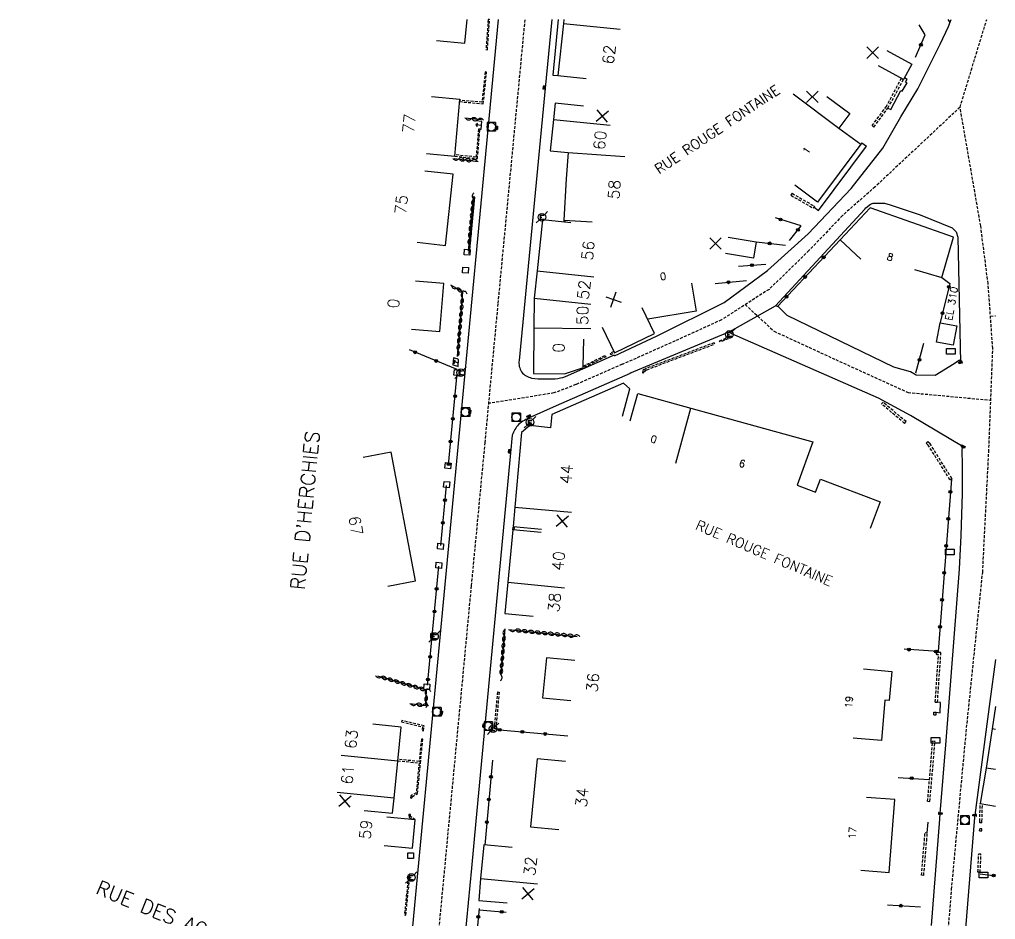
# Model space of a CAD drawing. Header units: millimetres. Extents: x 111000 to 112001, y 129999 to 131000.
# Drawn here: x 111828.6 to 112000, y 130842.1 to 131000 of the extents above; entities that cross this region are included whole.
import ezdxf
from ezdxf.enums import TextEntityAlignment as Align

# ---------------------------------------------------------------- set-up
doc = ezdxf.new("R2010")
doc.units = ezdxf.units.MM
doc.linetypes.add('DASHED', pattern=[0.75, 0.5, -0.25])
doc.layers.get('0').update_dxf_attribs({"linetype": 'CONTINUOUS'})
for name, color, linetype in [('W0001', 6, 'DASHED'), ('W0008', 7, 'CONTINUOUS'), ('W0100', 7, 'CONTINUOUS'), ('W0105', 7, 'CONTINUOUS'), ('W0112', 1, 'DASHED'), ('W0310', 3, 'CONTINUOUS'), ('W0322', 7, 'CONTINUOUS'), ('W0334', 7, 'CONTINUOUS'), ('W0400', 7, 'CONTINUOUS'), ('W0420', 7, 'CONTINUOUS'), ('W0471', 7, 'CONTINUOUS'), ('W0851', 7, 'CONTINUOUS'), ('W0984', 7, 'CONTINUOUS'), ('W0989', 7, 'CONTINUOUS'), ('W0991', 7, 'CONTINUOUS'), ('W1102', 7, 'CONTINUOUS'), ('W1471', 7, 'CONTINUOUS')]:
    doc.layers.add(name, color=color, linetype=linetype)
doc.styles.get("Standard").update_dxf_attribs({"font": 'romans.shx', "width": 0.85})

# ---------------------------------------------------------------- blocks, each defined once
blk = doc.blocks.new('T400')
for p, q in [((-0.15, 0.3), (0.15, 0.3)), ((-0.15, -0.25), (-0.15, 0.3)), ((-0.15, 0.15), (0.15, 0.15)), ((-0.15, 0), (0.15, 0)), ((0.15, 0.3), (0.15, -0.25)), ((-0.15, -0.15), (0.15, -0.15)), ((-0.15, -0.25), (-0.15, -0.3)), ((-0.15, -0.3), (0.15, -0.3)), ((0.15, -0.3), (0.15, -0.25))]:
    blk.add_line(p, q)
blk = doc.blocks.new('T420')
for p, q in [((0.75, 0.75), (-0.75, 0.75)), ((-0.75, 0.75), (-0.75, -0.75)), ((0.75, 0.75), (0.75, -0.75)), ((0.75, -0.75), (-0.75, -0.75))]:
    blk.add_line(p, q)
blk.add_ellipse((0, 0), major_axis=(-0.53, 0.53), ratio=1, start_param=3.926991, end_param=10.210176)
blk = doc.blocks.new('T1471')
at = {"color": 0, "linetype": 'Continuous', "flags": 128}
blk.add_lwpolyline([(-0.75, -0.5), (-0.75, 0.5), (0.75, 0.5), (0.75, -0.5), (-0.75, -0.5)], dxfattribs=at)
blk = doc.blocks.new('t991o')
at = {"color": 0, "linetype": 'Continuous'}
for p, q in [((-1, 1), (1, -1)), ((-1, -1), (1, 1))]:
    blk.add_line(p, q, dxfattribs=at)
blk = doc.blocks.new('t322o')
at = {"color": 0, "linetype": 'Continuous'}
for radius in [0.25, 0.15]:
    blk.add_circle((0, 0), radius, dxfattribs=at)
blk = doc.blocks.new('T471')
for p, q in [((-0.333334, 0.333334), (-0.333334, -0.333334)), ((-0.333334, 0.333334), (0.333334, 0.333334)), ((-0.333334, 0), (0, 0)), ((0.500001, 0.500001), (1.000002, 1.000002)), ((-0.500001, -0.500001), (-1.000002, -1.000002)), ((-0.333334, -0.333334), (0.333334, -0.333334))]:
    blk.add_line(p, q)
blk.add_ellipse((0, 0), major_axis=(0.471405, 0.471405), ratio=1, start_param=5.4977871438, end_param=11.780972451)
blk = doc.blocks.new('t112o')
at = {"color": 0, "linetype": 'Continuous'}
for p, q in [((-0.5, 0.5), (0.5, 0.5)), ((-0.5, -0.5), (-0.5, 0.5)), ((0.5, 0.5), (0.5, -0.5)), ((0.5, -0.5), (-0.5, -0.5))]:
    blk.add_line(p, q, dxfattribs=at)
blk = doc.blocks.new('T851')
for p, q in [((-0.25, -0.15), (0, 0.32)), ((0, 0.32), (0.25, -0.15)), ((-0.25, -0.15), (0.25, -0.15))]:
    blk.add_line(p, q)
for major_axis in [(-0.106, 0.106), (-0.0354, 0.0354), (-0.0236, 0.0236)]:
    blk.add_ellipse((0, 0), major_axis=major_axis, ratio=1, start_param=3.926991, end_param=10.210176)
blk = doc.blocks.new('t310o')
at = {"color": 0, "linetype": 'Continuous'}
for centre, start, end in [((-0.5, 0.38), 216.8699, 323.1304), ((0.5, -0.37), 36.8699, 143.1303)]:
    blk.add_arc(centre, 0.625, start, end, dxfattribs=at)

msp = doc.modelspace()

# ---------------------------------------------------------------- linework, layer by layer
at = {"layer": 'W0001'}
msp.add_line((111999.12, 130947.97), (112000, 130948.03), dxfattribs=at)
for points in [[(111837.81, 130435.33), (111845.68, 130458.72), (111857.62, 130492.66), (111865.49, 130515.53), (111868.61, 130525.93), (111873.77, 130540.55), (111874.97, 130545.03), (111877.42, 130570.54), (111879.74, 130594.87), (111881.59, 130614.49), (111881.74, 130616.22), (111890.43, 130707.99), (111890.14, 130710.34), (111894.62, 130757.75), (111895.28, 130759.51), (111897.84, 130786.84), (111899.26, 130802.63), (111900.66, 130816.74), (111900.25, 130818.78), (111903.92, 130857.55), (111908, 130900.65), (111910.38, 130925.73), (111912.68, 130950.2), (111917.41, 131000)], [(111986.16, 130665.17), (111985.73, 130707.5), (111985.36, 130750.51), (111986.66, 130777.42), (111989.93, 130818.01), (111992.29, 130847.33), (111994.86, 130874.99), (111997.75, 130903.01), (111998.82, 130924.12), (111999.53, 130942.29), (111998.7, 130953.65), (111997.4, 130963.8), (111993.78, 130984.62), (111998.46, 131000)], [(111993.78, 130984.62), (111978.86, 130970.64), (111973.13, 130965.6), (111967.25, 130959.45), (111960.24, 130952.65), (111951.87, 130947.29), (111943.73, 130943.59), (111934.45, 130939.46)], [(111956.05, 130949.97), (111961.12, 130945.3), (111971.94, 130940.32), (111984.65, 130934.55), (111999.18, 130933.2)], [(111934.43, 130939.49), (111933.72, 130939.18), (111926.31, 130935.93), (111922.47, 130934.46), (111911.03, 130932.65)]]:
    msp.add_lwpolyline(points, dxfattribs=at)
at = {"layer": 'W0008'}
msp.add_line((111991.64, 131000), (111992, 130999.47), dxfattribs=at)
at = {"layer": 'W0008', "flags": 128}
for points in [[(111819.14, 130828.16), (111846.05, 130817.13), (111885.36, 130800.98, 0.0304), (111887.29, 130800.31, 0.087), (111889.84, 130800, 0.0634), (111892.36, 130800.65), (111892.41, 130800.51, 0.0373), (111894.13, 130801.87, 0.1759), (111895.44, 130804.12), (111896.67, 130817.24), (111895.63, 130818.99), (111898.53, 130849.57), (111901.28, 130878.56), (111906.26, 130931.18), (111910.99, 130981.34), (111912.75, 131000)], [(111922.08, 131000), (111920.95, 130987.95), (111916.33, 130940.17, 0.1762), (111916.79, 130938.15, 0.1755), (111918.53, 130937.09, 0.0601), (111920.88, 130936.97, 0.1022), (111924.47, 130937.33), (111933.09, 130941.13)], [(111935.85, 130937.89), (111922.86, 130932.22), (111918.4, 130930.2, 0.09), (111916.25, 130928.92, 0.0862), (111915.14, 130927.07), (111910.31, 130876.1), (111908.73, 130859.31), (111907.96, 130851.06), (111904.77, 130817.59), (111902.39, 130792.51), (111896.84, 130733.33), (111894.59, 130709.71), (111895.42, 130707.78), (111893.25, 130685.34), (111890.36, 130654.15), (111888.93, 130639.35), (111886.75, 130615.82)]]:
    msp.add_lwpolyline(points, format="xyb", dxfattribs=at)
at = {"layer": 'W0008'}
for points in [[(111933.09, 130940.99), (111940.57, 130944.51), (111952.36, 130950.33), (111959.96, 130955.97), (111967.13, 130962.37), (111974.68, 130970.32), (111980.24, 130977.45), (111983.39, 130982.91), (111986.35, 130987.83), (111990.3, 130995.68), (111991.73, 130998.8), (111992.24, 131000)], [(111935.81, 130937.94), (111953.36, 130945.24), (111961.37, 130949.75), (111977.03, 130966.71), (111977.26, 130966.94), (111978.05, 130967.57), (111978.52, 130967.78), (111980.54, 130967.75), (111981.51, 130967.51), (111986.8, 130965.72), (111992.41, 130963.45), (111993.1, 130962.75), (111993.39, 130961.79), (111993.37, 130961.78), (111993.85, 130939.8), (111993.7, 130940.2), (111992.75, 130939.57), (111989.4, 130937.55), (111986.09, 130937.6), (111985.07, 130938.16), (111982.17, 130938.98), (111963.41, 130948.04), (111961.9, 130949.6), (111961.37, 130949.75)], [(111988.78, 130840.99), (111990.24, 130859.69), (111990.31, 130860.65), (111991.33, 130873.44), (111993.66, 130903.56), (111993.99, 130909.43), (111994.2, 130916.82), (111994.2, 130921.64), (111994.13, 130924.65), (111994.32, 130925.04), (111985.05, 130930.5), (111979.45, 130933.53), (111953.68, 130944.83), (111953.36, 130945.24)], [(112000, 130887.67), (111999.01, 130880.33), (111996.36, 130860.37), (111996.33, 130859.98), (111994.76, 130840.46), (111992, 130806.39), (111991.96, 130805.79), (111991.26, 130796.97), (111990.47, 130787.57), (111989.49, 130775.33), (111989.05, 130769.55), (111988.79, 130766.06), (111988.48, 130760.61), (111988.37, 130756.28), (111988.34, 130750.64), (111988.45, 130744.45), (111988.42, 130740.1), (111988.56, 130725.68), (111988.73, 130708.4), (111989.03, 130675.77), (111989.16, 130664.61)]]:
    msp.add_lwpolyline(points, dxfattribs=at)
at = {"layer": 'W0100'}
for points in [[(111901.85, 130996.31), (111906.83, 130995.87), (111907.2, 131000)], [(111980.92, 130994.58), (111985.31, 130992.19), (111983.85, 130989.5), (111979.46, 130991.89)], [(111970.4, 130986.5), (111974.4, 130983.51), (111972.5, 130980.96), (111976.33, 130978.1), (111968.74, 130967.95), (111964.74, 130970.94)], [(111909.73, 130981.43), (111908.73, 130981.52), (111908.99, 130981.22), (111909.04, 130981.78), (111908.73, 130981.52)], [(111985.79, 130956.13), (111990.6, 130954.75), (111992.62, 130961.81), (111992.6, 130961.83), (111978.01, 130966.97), (111977.99, 130966.95), (111972.74, 130961.35), (111976.38, 130957.93)], [(111953.06, 130961.8), (111957.99, 130960.99), (111957.53, 130958.12), (111952.59, 130958.93)], [(111946.63, 130953.74), (111947.45, 130948.81), (111938.93, 130947.4)], [(111930.91, 130946.01), (111933.08, 130941.51), (111940.13, 130944.9), (111937.96, 130949.41)], [(111989.65, 130943.36), (111990.28, 130946.75), (111993.19, 130946.25), (111992.56, 130942.87), (111989.65, 130943.36)], [(111905.68, 130939.7), (111904.77, 130940.02), (111904.94, 130939.66), (111905.13, 130940.19), (111904.77, 130940.02)], [(111935.86, 130929.55), (111937.19, 130934.37), (111946.53, 130931.79), (111967.94, 130925.91), (111965.15, 130918.28), (111968.38, 130917.05), (111969.26, 130919.36), (111979.75, 130915.36), (111977.97, 130910.69)], [(111976.81, 130886.05), (111981.79, 130885.59), (111981.32, 130880.5), (111980.55, 130880.53), (111979.97, 130873.47), (111974.99, 130873.87)], [(112000, 130879.46), (111999.42, 130875.51), (111998.34, 130868.64), (111997.31, 130862.41), (112000, 130861.96)], [(111976.38, 130850.7), (111981.36, 130850.32), (111982.35, 130863.11), (111977.37, 130863.5)]]:
    msp.add_lwpolyline(points, dxfattribs=at)
at = {"layer": 'W0100', "flags": 128}
for points in [[(111924.22, 131000), (111924.15, 130999.33), (111923.17, 130990.16), (111928.14, 130989.63)], [(111900.07, 130976.47), (111905.05, 130976.02), (111905.94, 130985.98), (111900.96, 130986.42)], [(111927.63, 130984.82), (111922.66, 130985.31), (111922.38, 130982.48), (111921.8, 130976.93), (111924.95, 130976.66), (111924.62, 130972.05), (111924.18, 130964.79), (111929.17, 130964.49)], [(111909.48, 130980.75), (111909.67, 130980.74), (111909.79, 130982.13), (111908.79, 130982.22)], [(111898.47, 130960.9), (111903.44, 130960.37), (111904.77, 130972.85), (111899.79, 130973.38)], [(111925.46, 130964.33), (111920.48, 130964.85), (111919.54, 130955.91), (111919.01, 130951.11), (111918.95, 130945.87), (111918.86, 130937.86), (111924.3, 130937.81), (111927.65, 130938.92), (111927.59, 130939.11), (111927.71, 130943.92)], [(111897.43, 130945.67), (111902.41, 130945.24), (111903.14, 130953.66), (111898.15, 130954.09)], [(111934.52, 130930.37), (111935.8, 130935.2), (111934.67, 130936.19), (111922.12, 130930.71), (111921.85, 130928.36), (111918.21, 130928.76), (111916.77, 130927.5), (111915.61, 130914.42), (111915.31, 130911.01), (111920.29, 130910.58)], [(111893.27, 130900.55), (111898.18, 130901.49), (111893.88, 130924.06), (111888.97, 130923.12)], [(111920.24, 130909.99), (111915.26, 130910.42), (111914.35, 130901.24), (111913.83, 130895.77), (111918.81, 130895.3)], [(111926.15, 130887.49), (111921.17, 130887.97), (111920.48, 130880.96), (111925.46, 130880.47)], [(111889.14, 130861.18), (111894.12, 130860.7), (111894.38, 130863.38), (111895.03, 130869.86), (111895.64, 130875.82), (111890.67, 130876.33)], [(111924.5, 130869.78), (111919.53, 130870.27), (111918.36, 130858.35), (111923.34, 130857.86)], [(111892.66, 130855.03), (111897.64, 130854.58), (111898.1, 130859.55), (111893.12, 130860.01)], [(111915.11, 130854.7), (111910.13, 130855.15), (111909.59, 130849.27), (111909.26, 130845.41), (111914.24, 130844.98)]]:
    msp.add_lwpolyline(points, dxfattribs=at)
msp.add_lwpolyline([(111904.72, 130939.41), (111905.38, 130939.21), (111905.63, 130939.09), (111905.73, 130940.32), (111905.48, 130940.44), (111904.82, 130940.64)], close=True, dxfattribs=at)
at = {"layer": 'W0105'}
for p, q in [((111984.01, 130989.8), (111984.48, 130989.56)), ((111981.12, 130984.45), (111981.6, 130984.19)), ((111976.53, 130978.36), (111976.33, 130978.1)), ((111976.53, 130978.36), (111977.35, 130977.75)), ((111968.94, 130966.47), (111977.35, 130977.75)), ((111968.15, 130967.07), (111968.94, 130966.47)), ((111989.57, 130878.46), (111990.26, 130878.35)), ((111988.03, 130857.29), (111988.19, 130859.16)), ((111988.03, 130857.29), (111988.19, 130859.16))]:
    msp.add_line(p, q, dxfattribs=at)
for points in [[(111981.6, 130984.19), (111983.4, 130987.54), (111983.64, 130987.4), (111984.48, 130988.9), (111984.21, 130989.03), (111984.48, 130989.56)], [(111990.26, 130878.35), (111990.35, 130880.14), (111989.82, 130880.2)]]:
    msp.add_lwpolyline(points, dxfattribs=at)
at = {"layer": 'W0112'}
for p, q in [((111983.5, 130989.69), (111983.85, 130989.5)), ((111978.33, 130981.38), (111978.65, 130981.14)), ((111964.29, 130969.51), (111964.08, 130969.16)), ((111964.29, 130969.51), (111968.21, 130967.23)), ((111964.08, 130969.16), (111968.01, 130966.89)), ((111968.21, 130967.23), (111968.01, 130966.89)), ((111924.18, 130964.79), (111924.14, 130964.46)), ((111924.43, 130964.78), (111924.39, 130964.44)), ((111980.26, 130932.84), (111980.01, 130932.53)), ((111984.04, 130929.12), (111980.01, 130932.53)), ((111984.3, 130929.43), (111980.26, 130932.84)), ((111984.04, 130929.12), (111984.3, 130929.43)), ((111988.11, 130925.94), (111987.83, 130925.65)), ((111992, 130919.23), (111992.34, 130919.44)), ((111915.26, 130910.42), (111915.31, 130911.01)), ((111915.51, 130910.39), (111915.56, 130910.99)), ((111989.57, 130888.82), (111989.92, 130889.02)), ((111989.42, 130880.23), (111989.82, 130880.2)), ((111989.17, 130878.45), (111989.57, 130878.46)), ((111989.18, 130877.99), (111989.17, 130878.45)), ((111989.18, 130877.99), (111989.58, 130878)), ((111989.58, 130878), (111989.57, 130878.46)), ((111988.09, 130862.8), (111988.98, 130873.4)), ((111988.49, 130862.77), (111989.38, 130873.36)), ((111988.98, 130873.4), (111989.38, 130873.36)), ((111988.09, 130862.8), (111988.49, 130862.77)), ((111997.63, 130859.04), (111997.23, 130859.03)), ((111987.63, 130857.32), (111988.03, 130857.29)), ((111997.21, 130857.64), (111997.23, 130857.99)), ((111997.21, 130857.64), (111997.61, 130857.62)), ((111997.63, 130857.97), (111997.23, 130857.99)), ((111997.61, 130857.62), (111997.63, 130857.97)), ((111996.92, 130850.37), (111997.05, 130853.6)), ((111997.05, 130853.6), (111997.45, 130853.59)), ((111997.32, 130850.36), (111997.45, 130853.59)), ((111987.4, 130849.8), (111987, 130849.84)), ((111997.32, 130850.36), (111996.92, 130850.37))]:
    msp.add_line(p, q, dxfattribs=at)
for points in [[(111910.78, 130994.71), (111911.17, 130999.98), (111910.92, 131000), (111910.53, 130994.72)], [(111938.21, 130937.97), (111938.31, 130938.29), (111938.41, 130938.26), (111938.54, 130938.38), (111938.57, 130938.4), (111938.59, 130938.43), (111938.62, 130938.45), (111938.65, 130938.47), (111938.68, 130938.49), (111938.71, 130938.51), (111938.73, 130938.53), (111938.76, 130938.54), (111938.79, 130938.55), (111950.7, 130943.04), (111950.61, 130943.27), (111938.7, 130938.78), (111938.65, 130938.77), (111938.61, 130938.74), (111938.57, 130938.72), (111938.53, 130938.69), (111938.49, 130938.67), (111938.46, 130938.64), (111938.43, 130938.62), (111938.4, 130938.59), (111938.37, 130938.56), (111938.34, 130938.54), (111938.14, 130938.59), (111937.97, 130938.04)], [(111912.02, 130875.54), (111912.59, 130881.99), (111912.83, 130881.97), (111912.27, 130875.51)], [(111895.7, 130876.75), (111899.38, 130875.88), (111899.32, 130875.21), (111899.57, 130875.19), (111899.65, 130876.07), (111895.76, 130877)], [(111896.46, 130842.83), (111897.14, 130849.57), (111896.9, 130849.59), (111896.21, 130842.86)]]:
    msp.add_lwpolyline(points, close=True, dxfattribs=at)
for points in [[(111905.9, 130985.59), (111910.05, 130985.22), (111910.65, 130990.78), (111910.4, 130990.81), (111909.83, 130985.49), (111905.92, 130985.84)], [(111978.33, 130981.38), (111980.79, 130984.67), (111983.5, 130989.69)], [(111978.65, 130981.14), (111981.12, 130984.46), (111983.85, 130989.5)], [(111905.05, 130976.02), (111909.02, 130975.59), (111909.48, 130980.76), (111909.23, 130980.78), (111908.79, 130975.86), (111905.07, 130976.27)], [(111953.78, 130944.23), (111951.63, 130943.41), (111951.54, 130943.64), (111953.7, 130944.46)], [(111927.59, 130939.17), (111931.48, 130941.06), (111931.59, 130940.83), (111927.65, 130938.92)], [(111932.97, 130941.73), (111932.31, 130941.43), (111932.41, 130941.21), (111933.08, 130941.51)], [(111992, 130919.23), (111988.2, 130925.3), (111987.83, 130925.65)], [(111992.34, 130919.44), (111988.51, 130925.56), (111988.11, 130925.94)], [(111989.82, 130880.2), (111990.42, 130888.89), (111989.98, 130888.9), (111989.92, 130889.02)], [(111989.42, 130880.23), (111989.99, 130888.5), (111989.75, 130888.51), (111989.57, 130888.82)], [(111895.04, 130869.92), (111898.78, 130869.54), (111898.78, 130869.54), (111898.28, 130864.31), (111897.34, 130863.76), (111897.28, 130863.39), (111897.53, 130863.36), (111897.57, 130863.61), (111898.52, 130864.16), (111899.03, 130869.51), (111899.43, 130873.69), (111899.18, 130873.71), (111898.81, 130869.79), (111895.06, 130870.16)], [(111997.23, 130859.03), (111997.23, 130859.31), (111997.31, 130862.41)], [(111997.63, 130859.04), (111997.62, 130859.31), (111997.71, 130862.34)], [(111898.1, 130859.55), (111897.28, 130860.13), (111897.26, 130860.51), (111897.01, 130860.49), (111897.04, 130859.99), (111897.6, 130859.6)], [(111987, 130849.84), (111987.52, 130855.9), (111987.63, 130857.32)], [(111987.4, 130849.8), (111987.92, 130855.87), (111988.03, 130857.29)]]:
    msp.add_lwpolyline(points, dxfattribs=at)
at = {"layer": 'W0310', "flags": 128}
for points in [[(111909.76, 130982.38), (111906.79, 130982.7)], [(111904.93, 130975.61), (111909.16, 130975.11)], [(111908.35, 130968.97), (111907.43, 130959.37)], [(111905.54, 130940.87), (111906.48, 130952.2), (111904.34, 130953.38)], [(111913.82, 130893.05), (111913.16, 130884.94)], [(111897.15, 130879.95), (111899.97, 130879.62), (111900.11, 130882.3), (111891.53, 130884.78)]]:
    msp.add_lwpolyline(points, dxfattribs=at)
at = {"layer": 'W0310'}
msp.add_lwpolyline([(111914.51, 130892.94), (111926.57, 130891.75)], dxfattribs=at)
at = {"layer": 'W0322'}
for p, q in [((111957.99, 130960.99), (111963.1, 130960.38)), ((111961.71, 130949.66), (111972.74, 130961.35)), ((111954.89, 130956.74), (111959.66, 130957.04)), ((111950.75, 130953.65), (111956.28, 130954.21)), ((111986.04, 130937.99), (111987.41, 130943.18)), ((111982.92, 130867.01), (111988.3, 130866.66)), ((111997.32, 130850.1), (112000, 130849.75)), ((111981.02, 130844.62), (111986.82, 130844.28))]:
    msp.add_line(p, q, dxfattribs=at)
for points in [[(111985.97, 130993.4), (111987.65, 130997.3), (111986.62, 130999.07)], [(111963.81, 130961.25), (111965.9, 130963.81), (111961.38, 130965.18)], [(111990.6, 130954.75), (111991.98, 130953.69), (111990.3, 130946.82)], [(111992.34, 130919.44), (111992.25, 130919.34), (111989.93, 130889.07), (111983.99, 130889.49)], [(111912.24, 130875.41), (111924.9, 130874.28)], [(111909.32, 130843.74), (111914.1, 130843.33)]]:
    msp.add_lwpolyline(points, dxfattribs=at)
at = {"layer": 'W0322', "flags": 128}
for points in [[(111905.49, 130938.56), (111897.11, 130942.01)], [(111903.93, 130921.83), (111905.5, 130937.88)], [(111902.58, 130907.7), (111903.57, 130918.24)], [(111900.25, 130883.21), (111902.25, 130904.08)], [(111911.67, 130870.02), (111910.33, 130855.13)], [(111909.32, 130843.97), (111906.92, 130819.41), (111919.64, 130818.14)]]:
    msp.add_lwpolyline(points, dxfattribs=at)
at = {"layer": 'W0334', "flags": 128}
msp.add_lwpolyline([(111923.21, 131000), (111922.3, 130990.26), (111923.17, 130990.16)], dxfattribs=at)
at = {"layer": 'W0334'}
msp.add_lwpolyline([(111907.4, 130959.04), (111907.63, 130959.02), (111908.56, 130968.84), (111908.34, 130968.86)], dxfattribs=at)
at = {"layer": 'W1102'}
for p, q in [((111924.15, 130999.33), (111934.1, 130998.32)), ((111964.49, 130986.95), (111972.5, 130980.96)), ((111922.38, 130982.48), (111932.33, 130981.49)), ((111924.95, 130976.66), (111934.93, 130975.94)), ((111919.54, 130955.91), (111929.48, 130954.85)), ((111919.01, 130951.11), (111928.95, 130950.02)), ((111918.95, 130945.87), (111928.95, 130945.76)), ((111943.88, 130922.15), (111946.53, 130931.79)), ((111915.61, 130914.42), (111925.57, 130913.53)), ((111914.35, 130901.24), (111924.3, 130900.25)), ((112000, 130875.42), (111999.42, 130875.51)), ((111895.03, 130869.86), (111885.08, 130870.86)), ((112000, 130868.37), (111998.34, 130868.64)), ((111894.38, 130863.38), (111884.42, 130864.34)), ((111909.59, 130849.27), (111919.55, 130848.35))]:
    msp.add_line(p, q, dxfattribs=at)

# ---------------------------------------------------------------- block references
at = {"layer": 'W0112'}
for p, rotation in [((111907.22, 130959.18), 265.2050013459369), ((111906.95, 130956.02), 85.20500134569693), ((111905.45, 130938.04), 354.6187827820397), ((111903.86, 130921.69), 354.5914072842315), ((111903.62, 130918.39), 354.5914072842315), ((111902.54, 130907.55), 354.5914072838489), ((111902.26, 130904.23), 354.5914072838489), ((111900.15, 130882.9), 354.5914072837674)]:
    msp.add_blockref('t112o', p, dxfattribs=dict(at, rotation=rotation))
msp.add_blockref('t112o', (111897.33, 130853.27), dxfattribs=at)
at = {"layer": 'W0310'}
for p, rotation in [((111907.94, 130982.57), 173.8704316966027), ((111909.09, 130982.45), 173.8704316966027), ((111905.72, 130975.51), 353.2494986646358), ((111906.87, 130975.38), 353.2494986646358), ((111908.01, 130975.24), 353.2494986646358), ((111908.31, 130968.56), 264.5297777697092), ((111908.2, 130967.41), 264.5297777697092), ((111907.98, 130965.11), 264.5297777697092), ((111908.09, 130966.26), 264.5297777697092), ((111907.87, 130963.96), 264.5297777697092), ((111907.65, 130961.66), 264.5297777697092), ((111907.76, 130962.81), 264.5297777697092), ((111907.54, 130960.52), 264.5297777697092), ((111905.35, 130952.82), 151.1733704559579), ((111906.36, 130952.27), 151.1733704559579), ((111906.3, 130950.03), 85.26220723524092), ((111906.39, 130951.18), 85.26220723524092), ((111906.2, 130948.88), 85.26220723524092), ((111906.01, 130946.58), 85.26220723524092), ((111906.1, 130947.73), 85.26220723524092), ((111905.91, 130945.43), 85.26220723524092), ((111905.72, 130943.13), 85.26220723524092), ((111905.82, 130944.28), 85.26220723524092), ((111905.63, 130941.97), 85.26220723524092), ((111913.72, 130891.9), 265.3243490850425), ((111915.66, 130892.82), 354.3813183537148), ((111916.81, 130892.71), 354.3813183537148), ((111917.96, 130892.6), 354.3813183537148), ((111919.11, 130892.48), 354.3813183537148), ((111920.26, 130892.37), 354.3813183537148), ((111921.41, 130892.26), 354.3813183537148), ((111922.56, 130892.14), 354.3813183537148), ((111923.71, 130892.03), 354.3813183537148), ((111913.54, 130889.6), 265.3243490850425), ((111913.63, 130890.75), 265.3243490850425), ((111924.86, 130891.92), 354.3813183537148), ((111926, 130891.8), 354.3813183537148), ((111913.44, 130888.45), 265.3243490850425), ((111913.35, 130887.29), 265.3243490850425), ((111913.16, 130884.99), 265.3243490850425), ((111913.25, 130886.14), 265.3243490850425), ((111892.1, 130884.62), 163.8736971649157), ((111893.21, 130884.3), 163.8736971649157), ((111894.32, 130883.98), 163.8736971649157), ((111895.43, 130883.66), 163.8736971649157), ((111896.54, 130883.33), 163.8736971649157), ((111897.65, 130883.01), 163.8736971649157), ((111898.75, 130882.69), 163.8736971649157), ((111899.86, 130882.37), 163.8736971649157), ((111900.06, 130881.4), 86.943730429171), ((111900, 130880.25), 86.943730429171), ((111898.29, 130879.82), 353.5134179372606), ((111899.44, 130879.68), 353.5134179372606)]:
    msp.add_blockref('t310o', p, dxfattribs=dict(at, rotation=rotation))
at = {"layer": 'W0322'}
for p, rotation in [((111986.91, 130995.58), 66.69350729782205), ((111962.25, 130964.92), 163.0931951216911), ((111965.31, 130963.09), 50.66048988338134), ((111960.35, 130960.71), 353.1650783419678), ((111969.83, 130958.27), 46.66043541960508), ((111957.26, 130956.89), 3.537406841440426), ((111953.11, 130953.89), 5.757715864050234), ((111966.57, 130954.82), 46.66043541960508), ((111991.82, 130953.07), 256.2935826955322), ((111963.31, 130951.36), 46.66043541960508), ((111990.7, 130948.46), 256.2935826955322), ((111898.09, 130941.61), 157.6182697110789), ((111901.79, 130940.09), 157.6182697110789), ((111986.65, 130940.29), 75.18689400834222), ((111905.11, 130933.9), 84.39442511864951), ((111904.72, 130929.92), 84.39442511864951), ((111904.33, 130925.94), 84.39442511864951), ((111903.94, 130921.96), 84.39442511864951), ((111992.08, 130917.11), 265.6094389063771), ((111903.32, 130915.66), 84.64652779149546), ((111902.95, 130911.68), 84.64652779149546), ((111991.71, 130912.37), 265.6094389063771), ((111991.35, 130907.64), 265.6094389063771), ((111990.99, 130902.9), 265.6094389063771), ((111901.87, 130900.1), 84.5429256330218), ((111990.62, 130898.16), 265.6094389063771), ((111901.49, 130896.11), 84.5429256330218), ((111901.11, 130892.13), 84.5429256330218), ((111990.26, 130893.43), 265.6094389063771), ((111984.81, 130889.43), 175.9398363419104), ((111989.55, 130889.1), 175.9398363419104), ((111900.73, 130888.15), 84.5429256330218), ((111900.35, 130884.17), 84.5429256330218), ((111912.95, 130875.34), 354.9011721127872), ((111916.93, 130874.99), 354.9011721127872), ((111920.92, 130874.63), 354.9011721127872), ((111911.4, 130867.09), 264.8684513605415), ((111985.29, 130866.86), 356.2447051553556), ((111911.04, 130863.1), 264.8684513605415), ((111910.69, 130859.12), 264.8684513605415), ((111999.68, 130849.79), 352.5363726899118), ((111983.39, 130844.48), 356.7173123432229), ((111909.18, 130842.52), 264.4264330713744), ((111913.3, 130843.4), 355.0824364246277)]:
    msp.add_blockref('t322o', p, dxfattribs=dict(at, rotation=rotation))
at = {"layer": 'W0400'}
for p, rotation in [((111920.76, 130988.05), 174.6270778467243), ((111912.4, 130981.03), 354.6187827814027), ((111993.85, 130939.8), 110.5623531160796), ((111907.68, 130931.14), 354.5914072832974), ((111918.06, 130930.38), 114.3585096046065), ((111994.32, 130925.04), 244.5027930627703), ((111914.65, 130924.26), 354.5930199109867), ((111902.69, 130878.34), 354.6058064395163), ((111910.15, 130876.11), 354.6058064397931), ((111990.31, 130860.65), 265.596588155557), ((111996.36, 130860.37), 85.07886640315574)]:
    msp.add_blockref('T400', p, dxfattribs=dict(at, rotation=rotation))
at = {"layer": 'W0420'}
for p in [(111911.47, 130981.16), (111906.92, 130931.08), (111915.82, 130930.19), (111901.89, 130878.49), (111910.94, 130875.99), (111994.63, 130859.5)]:
    msp.add_blockref('T420', p, dxfattribs=at)
at = {"layer": 'W0471'}
for p in [(111920.36, 130965.31), (111953.27, 130944.74), (111906.08, 130938.02), (111918.26, 130929.32), (111901.49, 130891.73), (111911.78, 130875.54), (111897.41, 130849.43)]:
    msp.add_blockref('T471', p, dxfattribs=at)
at = {"layer": 'W0851'}
msp.add_blockref('T851', (111918.33, 130929.01), dxfattribs=at)
at = {"layer": 'W0991'}
for p in [(111978.43, 130994.19), (111967.84, 130986.43), (111950.85, 130960.68)]:
    msp.add_blockref('t991o', p, dxfattribs=at)
for p, rotation in [((111930.98, 130983.06), 84.32793474055073), ((111932.91, 130950.86), 25.73437524190909), ((111923.93, 130911.98), 85.0566645933305), ((111885.79, 130862.85), 84.49714560417608), ((111917.89, 130846.61), 85.08243642471804)]:
    msp.add_blockref('t991o', p, dxfattribs=dict(at, rotation=rotation))
at = {"layer": 'W1471'}
for p in [(111992.15, 130941.76), (111992, 130906.54), (111989.48, 130873.52), (111997.89, 130849.87)]:
    msp.add_blockref('T1471', p, dxfattribs=at)

# ---------------------------------------------------------------- texts
at = {"layer": 'W0984'}
msp.add_text('EL 310', height=1.25, rotation=80.0415, dxfattribs=at).set_placement((111992.27, 130950.14), align=Align.MIDDLE)
at = {"layer": 'W0989'}
for s, height, rotation, p in [('RUE ROUGE FONTAINE', 1.75, 33.8647, (111951.14, 130980.72)), ("RUE D'HERCHIES", 2.5, 84.593, (111878.77, 130913.86)), ('RUE ROUGE FONTAINE', 1.75, 336.9374, (111959.39, 130906.36)), ('RUE DES ACACIAS', 2.5, 337.7047, (111856.08, 130842.19))]:
    msp.add_text(s, height=height, rotation=rotation, dxfattribs=at).set_placement(p, align=Align.MIDDLE)
at = {"layer": 'W0991'}
for s, height, rotation, p in [('62', 2, 83.8811, (111932.11, 130993.84)), ('77', 2, 84.8896, (111897.02, 130981.76)), ('60', 2, 84.0431, (111930.54, 130978.82)), ('1', 1.25, 53.2196, (111966.8, 130977.03)), ('58', 2, 86.2664, (111933.05, 130970.17)), ('75', 2, 83.9365, (111895.65, 130967.51)), ('56', 2, 83.9551, (111928.46, 130959.48)), ('8', 1.25, 340.5949, (111981.5, 130958.32)), ('52', 2, 83.769, (111927.72, 130952.58)), ('0', 1.25, 9.4111, (111941.63, 130954.94)), ('0', 2, 85.0718, (111894.3, 130950.18)), ('50', 2, 89.3644, (111927.48, 130948.07)), ('0', 2, 89.3282, (111923.3, 130942.39)), ('0', 1.25, 344.6263, (111939.99, 130926.34)), ('44', 2, 84.9071, (111924.66, 130920.2)), ('6', 1.25, 344.627, (111955.52, 130922.07)), ('67', 2, 280.7931, (111887.68, 130911.18)), ('40', 2, 84.3279, (111923.26, 130904.99)), ('38', 2, 84.6388, (111922.55, 130897.71)), ('36', 2, 84.3813, (111929.28, 130883.64)), ('19', 1.25, 84.7333, (111974.26, 130880.22)), ('63', 2, 84.1572, (111886.88, 130873.7)), ('61', 2, 84.2411, (111886.25, 130867.47)), ('34', 2, 84.4103, (111927.4, 130863.48)), ('59', 2, 84.7771, (111889.41, 130857.84)), ('17', 1.25, 85.5705, (111974.88, 130857.25)), ('32', 2, 84.7583, (111918.32, 130851.43))]:
    msp.add_text(s, height=height, rotation=rotation, dxfattribs=at).set_placement(p, align=Align.MIDDLE)

doc.saveas('drawing.dxf')
